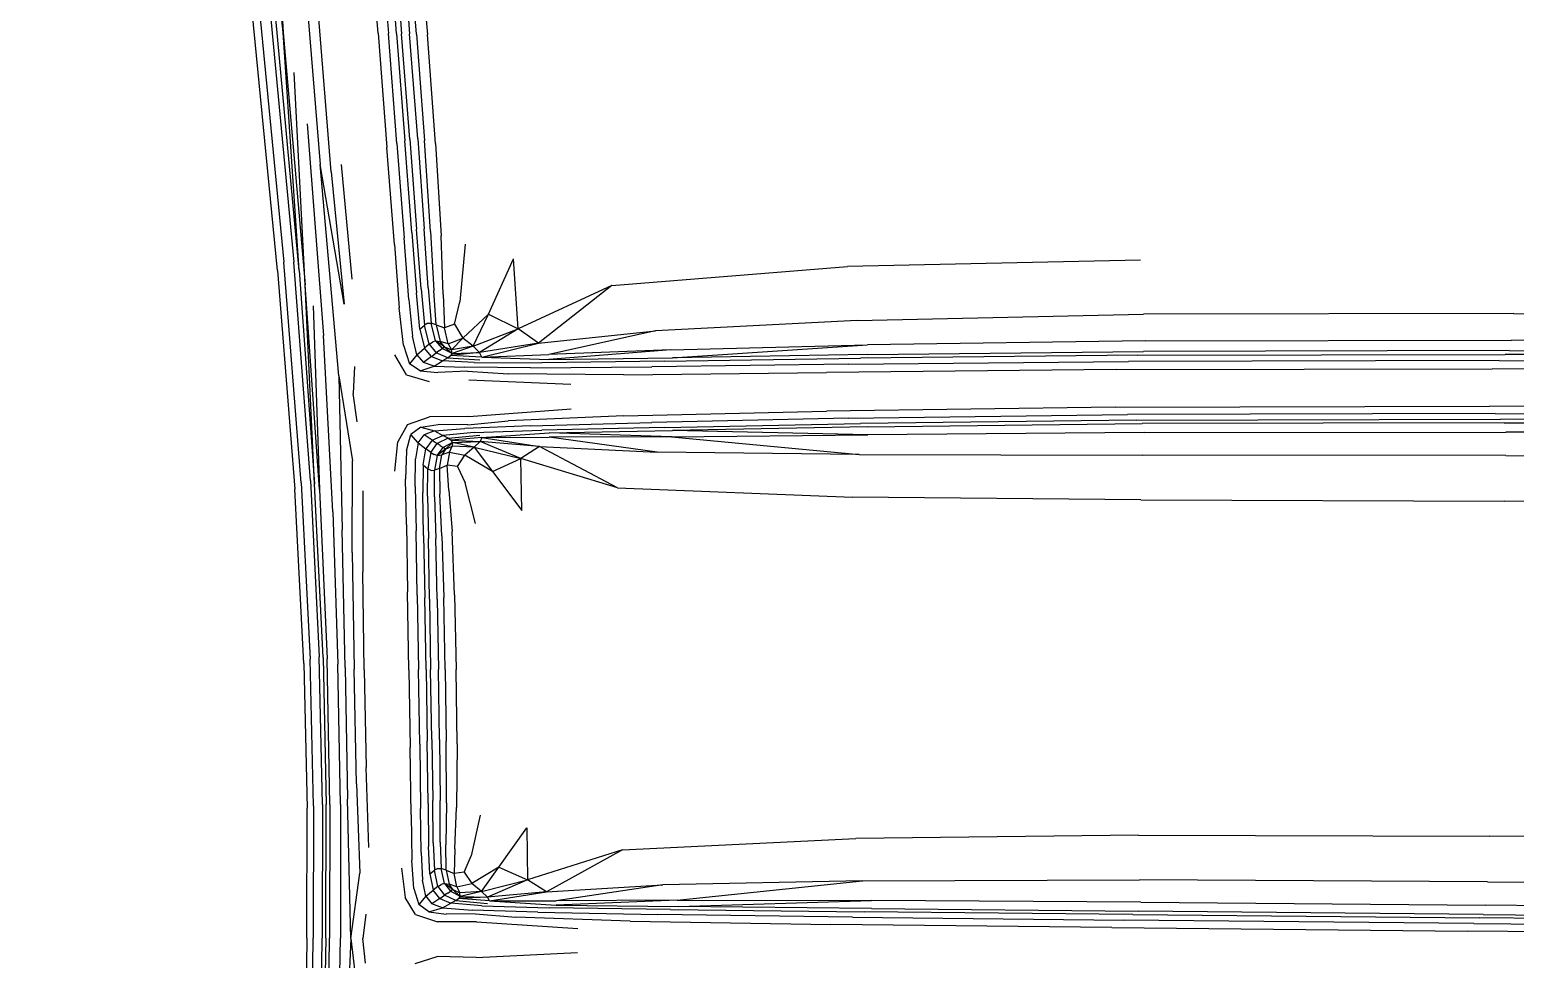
# Model space of a CAD drawing. Extents: x 526875 to 527530, y 3493038 to 3493574.
# Drawn here: x 527110.746 to 527111.441, y 3493324.211 to 3493324.646 of the extents above; entities that cross this region are included whole.
import ezdxf

# ---------------------------------------------------------------- set-up
doc = ezdxf.new("R2010")
doc.units = 0
doc.header["$LTSCALE"] = 2
doc.layers.get('0').update_dxf_attribs({"linetype": 'CONTINUOUS'})
doc.layers.add('L-WATER水景', color=5, linetype='CONTINUOUS')

# ---------------------------------------------------------------- blocks, each defined once
blk = doc.blocks.new('$matou$00000056')
at = {"color": 0, "linetype": 'Continuous'}
for p, q in [((-3148.02, -15.08, 0), (-3146.63, 39.12, 0)), ((-3144.36, 37.08, 0), (-3144.78, -15.08, 0)), ((-3141.12, 37.03, 0), (-3141.39, -15.08, 0)), ((-3140.23, -15.08, 0), (-3139.96, 37.01, 0)), ((-3138.83, 36.99, 0), (-3139.11, -15.08, 0)), ((-3136.04, 36.39, 0), (-3136.31, -15.08, 0)), ((-3134.34, -15.08, 0), (-3134.07, 35.52, 0)), ((-3148.02, -15.08, 0), (-3150.68, 10.41, 0)), ((-3187.21, -8.11, 0), (-3218.77, -10.43, 0)), ((-3187.21, -8.11, 0), (-3175.03, -8.36, 0)), ((-3168.15, -5.54, 0), (-3175.03, -8.36, 0)), ((-3152.63, -5.54, 0), (-3151.78, -15.08, 0)), ((-3152.63, -24.62, 0), (-3151.78, -15.08, 0)), ((-3148.02, -15.08, 0), (-3150.68, -40.57, 0)), ((-3148.02, -15.08, 0), (-3146.63, -69.28, 0)), ((-3144.36, -67.24, 0), (-3144.78, -15.08, 0)), ((-3142.82, -15.08, 0), (-3142.82, -15.08, 0)), ((-3141.12, -67.19, 0), (-3141.39, -15.08, 0)), ((-3140.23, -15.08, 0), (-3139.96, -67.17, 0)), ((-3138.83, -67.15, 0), (-3139.11, -15.08, 0)), ((-3136.04, -66.55, 0), (-3136.31, -15.08, 0)), ((-3134.34, -15.08, 0), (-3134.07, -65.68, 0)), ((-3631.5, -22.09, 0), (-3496.16, -22.09, 0)), ((-3385.21, -22.15, 0), (-3496.16, -22.09, 0)), ((-3385.21, -22.15, 0), (-3297.61, -22.33, 0)), ((-3235.09, -22.84, 0), (-3297.61, -22.33, 0)), ((-3235.09, -22.84, 0), (-3199.37, -23.92, 0)), ((-3187.21, -22.05, 0), (-3218.77, -19.73, 0)), ((-3187.21, -22.05, 0), (-3175.03, -21.8, 0)), ((-3168.15, -24.62, 0), (-3175.03, -21.8, 0)), ((-3633.16, -27.29, 0), (-3499.9, -27.29, 0)), ((-3498.11, -25.03, 0), (-3632.35, -25.03, 0)), ((-3391.82, -27.32, 0), (-3499.9, -27.29, 0)), ((-3498.11, -25.03, 0), (-3388.99, -25.08, 0)), ((-3391.82, -27.32, 0), (-3308.03, -27.39, 0)), ((-3304.39, -25.22, 0), (-3388.99, -25.08, 0)), ((-3247.64, -27.53, 0), (-3308.03, -27.39, 0)), ((-3304.39, -25.22, 0), (-3243.68, -25.5, 0)), ((-3247.64, -27.53, 0), (-3209.76, -27.76, 0)), ((-3206.24, -25.98, 0), (-3243.68, -25.5, 0)), ((-3188.78, -28.25, 0), (-3209.76, -27.76, 0)), ((-3206.24, -25.98, 0), (-3185.9, -26.59, 0)), ((-3186.86, -25.14, 0), (-3199.37, -23.92, 0)), ((-3186.86, -25.14, 0), (-3177.65, -24.89, 0)), ((-3176.5, -27.3, 0), (-3185.9, -26.59, 0)), ((-3176.5, -27.3, 0), (-3179.06, -29.13, 0)), ((-3172.23, -25.78, 0), (-3177.65, -24.89, 0)), ((-3172.23, -25.78, 0), (-3176.5, -27.3, 0)), ((-3176.5, -27.3, 0), (-3173.22, -28.81, 0)), ((-3172.23, -25.78, 0), (-3169.08, -28.6, 0)), ((-3168.15, -24.62, 0), (-3164.9, -31.28, 0)), ((-3634.31, -32.29, 0), (-3501.74, -32.28, 0)), ((-3501.03, -28.65, 0), (-3633.72, -28.65, 0)), ((-3394.21, -32.15, 0), (-3501.74, -32.28, 0)), ((-3501.03, -28.65, 0), (-3393.56, -28.65, 0)), ((-3394.21, -32.15, 0), (-3310.3, -31.79, 0)), ((-3310.25, -28.68, 0), (-3393.56, -28.65, 0)), ((-3250.05, -28.74, 0), (-3310.3, -31.79, 0)), ((-3249.65, -31.23, 0), (-3310.3, -31.79, 0)), ((-3310.25, -28.68, 0), (-3250.05, -28.74, 0)), ((-3249.65, -31.23, 0), (-3307.43, -39.4, 0)), ((-3211.92, -28.83, 0), (-3250.05, -28.74, 0)), ((-3249.65, -31.23, 0), (-3211.92, -28.83, 0)), ((-3249.65, -31.23, 0), (-3211.9, -30.48, 0)), ((-3245.17, -37.08, 0), (-3211.9, -30.48, 0)), ((-3191.15, -30.18, 0), (-3211.92, -28.83, 0)), ((-3191.15, -30.18, 0), (-3211.9, -30.48, 0)), ((-3191.15, -30.18, 0), (-3208.88, -33.98, 0)), ((-3208.88, -33.98, 0), (-3190.51, -31.7, 0)), ((-3202.89, -38.56, 0), (-3190.51, -31.7, 0)), ((-3191.15, -30.18, 0), (-3181.53, -31, 0)), ((-3191.15, -30.18, 0), (-3190.51, -31.7, 0)), ((-3180.64, -30.23, 0), (-3190.55, -29.24, 0)), ((-3190.51, -31.7, 0), (-3181.53, -31, 0)), ((-3182, -31.87, 0), (-3190.51, -31.7, 0)), ((-3188.66, -33.9, 0), (-3190.51, -31.7, 0)), ((-3188.78, -28.25, 0), (-3179.06, -29.13, 0)), ((-3188.66, -33.9, 0), (-3182, -31.87, 0)), ((-3182, -31.87, 0), (-3181.53, -31, 0)), ((-3182, -31.87, 0), (-3178.97, -33.8, 0)), ((-3179.71, -34.49, 0), (-3182, -31.87, 0)), ((-3182, -31.87, 0), (-3181.86, -33.26, 0)), ((-3180.64, -30.23, 0), (-3181.53, -31, 0)), ((-3180.64, -30.23, 0), (-3179.06, -29.13, 0)), ((-3180.64, -30.23, 0), (-3177.15, -32.23, 0)), ((-3175.65, -30.95, 0), (-3179.06, -29.13, 0)), ((-3178.13, -33.05, 0), (-3177.15, -32.23, 0)), ((-3175.65, -30.95, 0), (-3177.15, -32.23, 0)), ((-3175.05, -35.66, 0), (-3177.15, -32.23, 0)), ((-3175.65, -30.95, 0), (-3173.22, -28.81, 0)), ((-3175.65, -30.95, 0), (-3173.6, -34.23, 0)), ((-3171.25, -31.84, 0), (-3173.6, -34.23, 0)), ((-3171.25, -31.84, 0), (-3173.22, -28.81, 0)), ((-3171.25, -31.84, 0), (-3169.08, -28.6, 0)), ((-3171.25, -31.84, 0), (-3170.21, -37.98, 0)), ((-3167.51, -34.8, 0), (-3169.08, -28.6, 0)), ((-3163.59, -42.58, 0), (-3164.9, -31.28, 0)), ((-3208.88, -33.98, 0), (-3245.17, -37.08, 0)), ((-3232.45, -50.62, 0), (-3208.88, -33.98, 0)), ((-3208.88, -33.98, 0), (-3202.89, -38.56, 0)), ((-3188.66, -33.9, 0), (-3202.89, -38.56, 0)), ((-3188.66, -33.9, 0), (-3193.97, -43.42, 0)), ((-3193.97, -43.42, 0), (-3185.61, -36.88, 0)), ((-3188.66, -33.9, 0), (-3181.86, -33.26, 0)), ((-3188.66, -33.9, 0), (-3185.61, -36.88, 0)), ((-3180.9, -35.63, 0), (-3185.61, -36.88, 0)), ((-3183.2, -41.3, 0), (-3185.61, -36.88, 0)), ((-3179.71, -34.49, 0), (-3181.86, -33.26, 0)), ((-3180.9, -35.63, 0), (-3181.86, -33.26, 0)), ((-3180.9, -35.63, 0), (-3178.49, -36.62, 0)), ((-3180.9, -35.63, 0), (-3180.03, -40.74, 0)), ((-3179.71, -34.49, 0), (-3178.97, -33.8, 0)), ((-3179.71, -34.49, 0), (-3177.03, -36.81, 0)), ((-3179.71, -34.49, 0), (-3178.49, -36.62, 0)), ((-3178.13, -33.05, 0), (-3178.97, -33.8, 0)), ((-3177.03, -36.81, 0), (-3178.97, -33.8, 0)), ((-3177.03, -36.81, 0), (-3178.49, -36.62, 0)), ((-3177.52, -41.98, 0), (-3178.49, -36.62, 0)), ((-3177.03, -36.81, 0), (-3176.05, -36.42, 0)), ((-3177.03, -36.81, 0), (-3175.98, -42.62, 0)), ((-3175.05, -35.66, 0), (-3176.05, -36.42, 0)), ((-3175.05, -35.66, 0), (-3173.6, -34.23, 0)), ((-3175.05, -35.66, 0), (-3173.94, -41.98, 0)), ((-3172.51, -40.48, 0), (-3173.6, -34.23, 0)), ((-3167.51, -34.8, 0), (-3166.82, -45.83, 0)), ((-3502.26, -41.4, 0), (-3635.24, -41.44, 0)), ((-3502.26, -41.4, 0), (-3393.76, -40.86, 0)), ((-3307.43, -39.4, 0), (-3393.76, -40.86, 0)), ((-3307.43, -39.4, 0), (-3245.17, -37.08, 0)), ((-3232.45, -50.62, 0), (-3202.89, -38.56, 0)), ((-3202.58, -58.82, 0), (-3202.89, -38.56, 0)), ((-3193.97, -43.42, 0), (-3202.89, -38.56, 0)), ((-3183.2, -41.3, 0), (-3185.33, -47.65, 0)), ((-3183.2, -41.3, 0), (-3180.03, -40.74, 0)), ((-3180.19, -50.35, 0), (-3180.03, -40.74, 0)), ((-3177.52, -41.98, 0), (-3180.03, -40.74, 0)), ((-3172.51, -40.48, 0), (-3173.94, -41.98, 0)), ((-3172.51, -40.48, 0), (-3172.01, -51.21, 0)), ((-3169.72, -48.82, 0), (-3170.21, -37.98, 0)), ((-3149.3, -75.35, 0), (-3150.68, -40.57, 0)), ((-3193.97, -43.42, 0), (-3202.58, -58.82, 0)), ((-3177.52, -41.98, 0), (-3175.98, -42.62, 0)), ((-3177.52, -41.98, 0), (-3177.36, -51.97, 0)), ((-3174.94, -42.64, 0), (-3175.98, -42.62, 0)), ((-3175.61, -52.94, 0), (-3175.98, -42.62, 0)), ((-3174.94, -42.64, 0), (-3173.94, -41.98, 0)), ((-3173.43, -52.64, 0), (-3173.94, -41.98, 0)), ((-3166.48, -63.5, 0), (-3166.82, -45.83, 0)), ((-3232.45, -50.62, 0), (-3305.13, -55.94, 0)), ((-3188.02, -63.58, 0), (-3185.33, -47.65, 0)), ((-3180.19, -50.35, 0), (-3180.62, -66.51, 0)), ((-3169.72, -48.82, 0), (-3169.41, -65.98, 0)), ((-3153.4, -50.51, 0), (-3152.31, -81.77, 0)), ((-3177.43, -68.19, 0), (-3177.36, -51.97, 0)), ((-3175.61, -52.94, 0), (-3175.47, -69.2, 0)), ((-3173.43, -52.64, 0), (-3173.14, -69.1, 0)), ((-3171.72, -67.93, 0), (-3172.01, -51.21, 0)), ((-3636.8, -59.28, 0), (-3502.83, -59.19, 0)), ((-3393.27, -58.27, 0), (-3502.83, -59.19, 0)), ((-3393.27, -58.27, 0), (-3305.13, -55.94, 0)), ((-3166.48, -63.5, 0), (-3165.95, -89.63, 0)), ((-3180.57, -91.24, 0), (-3180.62, -66.51, 0)), ((-3177.43, -68.19, 0), (-3177.17, -92.24, 0)), ((-3175.09, -92.84, 0), (-3175.47, -69.2, 0)), ((-3172.68, -92.81, 0), (-3173.14, -69.1, 0)), ((-3171.72, -67.93, 0), (-3171.25, -92.15, 0)), ((-3168.92, -91.04, 0), (-3169.41, -65.98, 0)), ((-3145.46, -120.6, 0), (-3146.63, -69.28, 0)), ((-3144.36, -67.24, 0), (-3143.14, -121.8, 0)), ((-3141.12, -67.19, 0), (-3139.79, -123.91, 0)), ((-3138.55, -124.42, 0), (-3139.96, -67.17, 0)), ((-3138.83, -67.15, 0), (-3137.37, -124.71, 0)), ((-3136.04, -66.55, 0), (-3134.55, -123.74, 0)), ((-3132.58, -122.03, 0), (-3134.07, -65.68, 0)), ((-3149.3, -75.35, 0), (-3148.26, -119.97, 0)), ((-3151.4, -119.73, 0), (-3152.31, -81.77, 0)), ((-3180.57, -91.24, 0), (-3180.11, -120.25, 0)), ((-3176.67, -120.2, 0), (-3177.17, -92.24, 0)), ((-3170.67, -120.11, 0), (-3171.25, -92.15, 0)), ((-3168.92, -91.04, 0), (-3168.33, -120.06, 0)), ((-3165.32, -119.98, 0), (-3165.95, -89.63, 0)), ((-3175.09, -92.84, 0), (-3174.56, -120.18, 0)), ((-3172.68, -92.81, 0), (-3172.12, -120.14, 0)), ((-3179.35, -149.26, 0), (-3180.11, -120.25, 0)), ((-3176.67, -120.2, 0), (-3176, -148.17, 0)), ((-3173.95, -147.51, 0), (-3174.56, -120.18, 0)), ((-3171.54, -147.48, 0), (-3172.12, -120.14, 0)), ((-3170.67, -120.11, 0), (-3170.07, -148.08, 0)), ((-3167.71, -149.08, 0), (-3168.33, -120.06, 0)), ((-3165.32, -119.98, 0), (-3164.68, -150.34, 0)), ((-3151.4, -119.73, 0), (-3150.69, -157.92, 0)), ((-3147.3, -165.46, 0), (-3148.26, -119.97, 0)), ((-3145.46, -120.6, 0), (-3144.08, -174.19, 0)), ((-3141.18, -181.15, 0), (-3143.14, -121.8, 0)), ((-3136.88, -189.83, 0), (-3139.79, -123.91, 0)), ((-3138.55, -124.42, 0), (-3135.4, -191.98, 0)), ((-3134.07, -193.25, 0), (-3137.37, -124.71, 0)), ((-3131.15, -192.38, 0), (-3134.55, -123.74, 0)), ((-3132.58, -122.03, 0), (-3129.19, -189.87, 0)), ((-3175.25, -172.21, 0), (-3176, -148.17, 0)), ((-3173.95, -147.51, 0), (-3173.33, -171.15, 0)), ((-3171.54, -147.48, 0), (-3171.01, -171.19, 0)), ((-3169.53, -172.3, 0), (-3170.07, -148.08, 0)), ((-3179.35, -149.26, 0), (-3178.37, -173.98, 0)), ((-3167.71, -149.08, 0), (-3167.15, -174.15, 0)), ((-3164.12, -176.49, 0), (-3164.68, -150.34, 0)), ((-3150.45, -189.45, 0), (-3150.69, -157.92, 0)), ((-3147.3, -165.46, 0), (-3147.14, -201.15, 0)), ((-3172.8, -187.41, 0), (-3173.33, -171.15, 0)), ((-3170.61, -187.65, 0), (-3171.01, -171.19, 0)), ((-3177.26, -190.11, 0), (-3178.37, -173.98, 0)), ((-3175.25, -172.21, 0), (-3174.5, -188.42, 0)), ((-3169.53, -172.3, 0), (-3169.13, -189.03, 0)), ((-3166.73, -191.32, 0), (-3167.15, -174.15, 0)), ((-3142.65, -234.16, 0), (-3144.08, -174.19, 0)), ((-3185.66, -177.14, 0), (-3182.29, -192.98, 0)), ((-3164.12, -176.49, 0), (-3163.71, -194.18, 0)), ((-3190.8, -197.5, 0), (-3200.08, -182.39, 0)), ((-3200.08, -182.39, 0), (-3199.57, -202.66, 0)), ((-3141.18, -181.15, 0), (-3137.72, -249.81, 0)), ((-3647.26, -190.16, 0), (-3506.38, -189.7, 0)), ((-3393.03, -188.87, 0), (-3506.38, -189.7, 0)), ((-3393.03, -188.87, 0), (-3303.17, -188.82, 0)), ((-3229.79, -191.61, 0), (-3303.17, -188.82, 0)), ((-3174.24, -198.41, 0), (-3174.5, -188.42, 0)), ((-3172.8, -187.41, 0), (-3172.73, -197.73, 0)), ((-3170.61, -187.65, 0), (-3170.66, -198.33, 0)), ((-3169.17, -199.78, 0), (-3169.13, -189.03, 0)), ((-3136.88, -189.83, 0), (-3131.88, -269.55, 0)), ((-3134.42, -261.33, 0), (-3136.88, -189.83, 0)), ((-3123.2, -274.95, 0), (-3129.19, -189.87, 0)), ((-3229.79, -191.61, 0), (-3205.42, -207.45, 0)), ((-3229.79, -191.61, 0), (-3199.57, -202.66, 0)), ((-3179.89, -199.26, 0), (-3182.29, -192.98, 0)), ((-3177.26, -190.11, 0), (-3176.7, -199.72, 0)), ((-3166.73, -191.32, 0), (-3166.77, -202.19, 0)), ((-3163.94, -205.26, 0), (-3163.71, -194.18, 0)), ((-3129.91, -275.01, 0), (-3135.4, -191.98, 0)), ((-3135.4, -191.98, 0), (-3131.88, -269.55, 0)), ((-3134.07, -193.25, 0), (-3128.28, -278.25, 0)), ((-3131.15, -192.38, 0), (-3125.17, -278.2, 0)), ((-3190.8, -197.5, 0), (-3199.57, -202.66, 0)), ((-3185.05, -206.83, 0), (-3190.8, -197.5, 0)), ((-3190.8, -197.5, 0), (-3182.12, -203.75, 0)), ((-3174.24, -198.41, 0), (-3176.7, -199.72, 0)), ((-3174.24, -198.41, 0), (-3174.99, -203.8, 0)), ((-3174.24, -198.41, 0), (-3172.73, -197.73, 0)), ((-3173.54, -203.57, 0), (-3172.73, -197.73, 0)), ((-3171.69, -197.69, 0), (-3172.73, -197.73, 0)), ((-3171.69, -197.69, 0), (-3170.66, -198.33, 0)), ((-3171.51, -204.68, 0), (-3170.66, -198.33, 0)), ((-3169.17, -199.78, 0), (-3170.66, -198.33, 0)), ((-3160.36, -197.29, 0), (-3161.2, -208.67, 0)), ((-3205.42, -207.45, 0), (-3199.57, -202.66, 0)), ((-3199.57, -202.66, 0), (-3186.83, -209.1, 0)), ((-3185.05, -206.83, 0), (-3199.57, -202.66, 0)), ((-3185.05, -206.83, 0), (-3182.12, -203.75, 0)), ((-3179.89, -199.26, 0), (-3182.12, -203.75, 0)), ((-3177.35, -204.85, 0), (-3182.12, -203.75, 0)), ((-3179.89, -199.26, 0), (-3176.7, -199.72, 0)), ((-3177.35, -204.85, 0), (-3176.7, -199.72, 0)), ((-3177.35, -204.85, 0), (-3174.99, -203.8, 0)), ((-3176.11, -205.96, 0), (-3173.54, -203.57, 0)), ((-3176.11, -205.96, 0), (-3174.99, -203.8, 0)), ((-3173.54, -203.57, 0), (-3175.35, -206.64, 0)), ((-3173.54, -203.57, 0), (-3174.99, -203.8, 0)), ((-3173.54, -203.57, 0), (-3172.53, -203.94, 0)), ((-3169.17, -199.78, 0), (-3170, -206.07, 0)), ((-3167.55, -208.38, 0), (-3166.77, -202.19, 0)), ((-3142.65, -234.16, 0), (-3147.14, -201.15, 0)), ((-3506.72, -207.5, 0), (-3648.42, -208.01, 0)), ((-3506.72, -207.5, 0), (-3393.46, -206.31, 0)), ((-3305.04, -205.44, 0), (-3393.46, -206.31, 0)), ((-3305.04, -205.44, 0), (-3242.14, -205.59, 0)), ((-3246.48, -211.62, 0), (-3305.04, -205.44, 0)), ((-3242.14, -205.59, 0), (-3208.34, -211.07, 0)), ((-3205.42, -207.45, 0), (-3242.14, -205.59, 0)), ((-3205.42, -207.45, 0), (-3186.83, -209.1, 0)), ((-3187.42, -210.66, 0), (-3205.42, -207.45, 0)), ((-3185.05, -206.83, 0), (-3186.83, -209.1, 0)), ((-3185.05, -206.83, 0), (-3178.29, -208.66, 0)), ((-3185.05, -206.83, 0), (-3178.21, -207.25, 0)), ((-3176.11, -205.96, 0), (-3178.29, -208.66, 0)), ((-3178.29, -208.66, 0), (-3175.35, -206.64, 0)), ((-3178.29, -208.66, 0), (-3178.21, -207.25, 0)), ((-3177.35, -204.85, 0), (-3178.21, -207.25, 0)), ((-3176.11, -205.96, 0), (-3178.21, -207.25, 0)), ((-3176.86, -210.28, 0), (-3173.46, -208.18, 0)), ((-3176.11, -205.96, 0), (-3175.35, -206.64, 0)), ((-3174.47, -207.38, 0), (-3175.35, -206.64, 0)), ((-3174.47, -207.38, 0), (-3173.46, -208.18, 0)), ((-3171.51, -204.68, 0), (-3173.46, -208.18, 0)), ((-3171.91, -209.42, 0), (-3173.46, -208.18, 0)), ((-3171.51, -204.68, 0), (-3172.53, -203.94, 0)), ((-3171.91, -209.42, 0), (-3170, -206.07, 0)), ((-3171.51, -204.68, 0), (-3170, -206.07, 0)), ((-3167.55, -208.38, 0), (-3170, -206.07, 0)), ((-3167.55, -208.38, 0), (-3169.4, -211.48, 0)), ((-3167.55, -208.38, 0), (-3165.26, -211.54, 0)), ((-3163.94, -205.26, 0), (-3165.26, -211.54, 0)), ((-3246.48, -211.62, 0), (-3307.74, -213.16, 0)), ((-3208.32, -212.73, 0), (-3246.81, -214.14, 0)), ((-3246.48, -211.62, 0), (-3208.34, -211.07, 0)), ((-3246.48, -211.62, 0), (-3208.32, -212.73, 0)), ((-3187.42, -210.66, 0), (-3208.34, -211.07, 0)), ((-3187.42, -210.66, 0), (-3208.32, -212.73, 0)), ((-3184.98, -212.55, 0), (-3206.12, -213.75, 0)), ((-3187.42, -210.66, 0), (-3186.83, -209.1, 0)), ((-3187.42, -210.66, 0), (-3177.78, -209.52, 0)), ((-3178.29, -208.66, 0), (-3186.83, -209.1, 0)), ((-3177.78, -209.52, 0), (-3186.83, -209.1, 0)), ((-3176.86, -210.28, 0), (-3186.79, -211.6, 0)), ((-3184.98, -212.55, 0), (-3175.24, -211.34, 0)), ((-3178.29, -208.66, 0), (-3177.78, -209.52, 0)), ((-3176.86, -210.28, 0), (-3177.78, -209.52, 0)), ((-3176.86, -210.28, 0), (-3175.24, -211.34, 0)), ((-3171.91, -209.42, 0), (-3175.24, -211.34, 0)), ((-3172.6, -213.1, 0), (-3175.24, -211.34, 0)), ((-3172.6, -213.1, 0), (-3169.4, -211.48, 0)), ((-3171.91, -209.42, 0), (-3169.4, -211.48, 0)), ((-3168.3, -214.49, 0), (-3165.26, -211.54, 0)), ((-3164.21, -215.5, 0), (-3161.2, -208.67, 0)), ((-3648.77, -217.17, 0), (-3506.62, -216.63, 0)), ((-3393.88, -215.05, 0), (-3506.62, -216.63, 0)), ((-3393.88, -215.05, 0), (-3307.74, -213.16, 0)), ((-3307.62, -216.29, 0), (-3393.2, -218.54, 0)), ((-3391.44, -219.84, 0), (-3305.36, -217.53, 0)), ((-3307.74, -213.16, 0), (-3246.81, -214.14, 0)), ((-3307.62, -216.29, 0), (-3246.81, -214.14, 0)), ((-3244.35, -215.29, 0), (-3305.36, -217.53, 0)), ((-3301.67, -219.59, 0), (-3240.33, -217.2, 0)), ((-3244.35, -215.29, 0), (-3206.12, -213.75, 0)), ((-3202.53, -215.44, 0), (-3240.33, -217.2, 0)), ((-3231.62, -219.6, 0), (-3195.57, -217.28, 0)), ((-3202.53, -215.44, 0), (-3182.03, -214.13, 0)), ((-3182.98, -215.62, 0), (-3195.57, -217.28, 0)), ((-3182.98, -215.62, 0), (-3173.7, -215.57, 0)), ((-3172.6, -213.1, 0), (-3182.03, -214.13, 0)), ((-3168.3, -214.49, 0), (-3173.7, -215.57, 0)), ((-3168.3, -214.49, 0), (-3172.6, -213.1, 0)), ((-3164.21, -215.5, 0), (-3171.02, -218.59, 0)), ((-3148.5, -216.37, 0), (-3147.12, -227.32, 0)), ((-3506.03, -220.26, 0), (-3648.56, -220.82, 0)), ((-3648.07, -222.17, 0), (-3504.91, -221.59, 0)), ((-3506.03, -220.26, 0), (-3393.2, -218.54, 0)), ((-3391.44, -219.84, 0), (-3504.91, -221.59, 0)), ((-3503.21, -223.8, 0), (-3388.6, -221.99, 0)), ((-3301.67, -219.59, 0), (-3388.6, -221.99, 0)), ((-3384.8, -224.82, 0), (-3294.78, -222.28, 0)), ((-3231.62, -219.6, 0), (-3294.78, -222.28, 0)), ((-3183.27, -218.76, 0), (-3215.1, -222.19, 0)), ((-3183.27, -218.76, 0), (-3171.02, -218.59, 0)), ((-3503.21, -223.8, 0), (-3647.56, -224.4, 0)), ((-3647.17, -227.31, 0), (-3501.42, -226.69, 0)), ((-3384.8, -224.82, 0), (-3501.42, -226.69, 0)), ((-3147.48, -237.87, 0), (-3147.12, -227.32, 0)), ((-3231.49, -235.69, 0), (-3294.67, -237.31, 0)), ((-3231.49, -235.69, 0), (-3195.41, -235.59, 0)), ((-3183.11, -233.16, 0), (-3215.01, -231.81, 0)), ((-3182.77, -236.44, 0), (-3195.41, -235.59, 0)), ((-3182.77, -236.44, 0), (-3173.46, -235.82, 0)), ((-3167.93, -236.45, 0), (-3173.46, -235.82, 0)), ((-3163.7, -234.85, 0), (-3170.77, -232.36, 0)), ((-3163.7, -234.85, 0), (-3160.05, -242.53, 0)), ((-3142.65, -234.16, 0), (-3136.2, -316.49, 0)), ((-3384.92, -239.47, 0), (-3502.2, -241.21, 0)), ((-3301.51, -240.61, 0), (-3388.76, -242.71, 0)), ((-3384.92, -239.47, 0), (-3294.67, -237.31, 0)), ((-3301.51, -240.61, 0), (-3240.16, -238.81, 0)), ((-3244.15, -241.1, 0), (-3205.91, -240.05, 0)), ((-3202.35, -238.03, 0), (-3240.16, -238.81, 0)), ((-3184.73, -239.83, 0), (-3205.91, -240.05, 0)), ((-3202.35, -238.03, 0), (-3181.81, -237.96, 0)), ((-3184.73, -239.83, 0), (-3174.91, -240.38, 0)), ((-3172.31, -238.34, 0), (-3181.81, -237.96, 0)), ((-3176.51, -241.61, 0), (-3174.91, -240.38, 0)), ((-3172.31, -238.34, 0), (-3174.91, -240.38, 0)), ((-3171.42, -242.07, 0), (-3174.91, -240.38, 0)), ((-3167.93, -236.45, 0), (-3172.31, -238.34, 0)), ((-3172.31, -238.34, 0), (-3168.94, -239.71, 0)), ((-3171.42, -242.07, 0), (-3168.94, -239.71, 0)), ((-3166.83, -242.63, 0), (-3168.94, -239.71, 0)), ((-3167.93, -236.45, 0), (-3164.63, -239.1, 0)), ((-3166.83, -242.63, 0), (-3164.63, -239.1, 0)), ((-3162.68, -246.37, 0), (-3164.63, -239.1, 0)), ((-3504.29, -244.4, 0), (-3650.48, -244.96, 0)), ((-3649.27, -241.8, 0), (-3502.2, -241.21, 0)), ((-3391.62, -245.19, 0), (-3506.2, -246.87, 0)), ((-3504.29, -244.4, 0), (-3388.76, -242.71, 0)), ((-3307.4, -244.5, 0), (-3393.39, -246.68, 0)), ((-3391.62, -245.19, 0), (-3305.16, -243.04, 0)), ((-3307.4, -244.5, 0), (-3246.58, -242.47, 0)), ((-3246.58, -242.47, 0), (-3307.33, -248.28, 0)), ((-3244.15, -241.1, 0), (-3305.16, -243.04, 0)), ((-3208.08, -241.26, 0), (-3246.58, -242.47, 0)), ((-3246.06, -245.54, 0), (-3208.08, -241.26, 0)), ((-3246.06, -245.54, 0), (-3207.99, -243.25, 0)), ((-3241.19, -252.9, 0), (-3207.99, -243.25, 0)), ((-3187.1, -242.03, 0), (-3208.08, -241.26, 0)), ((-3187.1, -242.03, 0), (-3207.99, -243.25, 0)), ((-3187.1, -242.03, 0), (-3204.73, -247.6, 0)), ((-3204.73, -247.6, 0), (-3186.38, -243.77, 0)), ((-3198.41, -253.16, 0), (-3186.38, -243.77, 0)), ((-3187.1, -242.03, 0), (-3177.4, -242.45, 0)), ((-3187.1, -242.03, 0), (-3186.38, -243.77, 0)), ((-3176.51, -241.61, 0), (-3186.52, -240.95, 0)), ((-3186.38, -243.77, 0), (-3177.4, -242.45, 0)), ((-3177.85, -243.34, 0), (-3186.38, -243.77, 0)), ((-3184.4, -246.2, 0), (-3186.38, -243.77, 0)), ((-3184.4, -246.2, 0), (-3177.85, -243.34, 0)), ((-3184.4, -246.2, 0), (-3177.65, -244.74, 0)), ((-3181.18, -249.34, 0), (-3177.65, -244.74, 0)), ((-3177.85, -243.34, 0), (-3177.4, -242.45, 0)), ((-3177.85, -243.34, 0), (-3174.74, -245.18, 0)), ((-3175.44, -245.9, 0), (-3177.85, -243.34, 0)), ((-3177.85, -243.34, 0), (-3177.65, -244.74, 0)), ((-3175.44, -245.9, 0), (-3177.65, -244.74, 0)), ((-3176.58, -247.07, 0), (-3177.65, -244.74, 0)), ((-3176.51, -241.61, 0), (-3177.4, -242.45, 0)), ((-3176.51, -241.61, 0), (-3172.94, -243.49, 0)), ((-3175.44, -245.9, 0), (-3174.74, -245.18, 0)), ((-3173.91, -244.39, 0), (-3174.74, -245.18, 0)), ((-3172.68, -248.14, 0), (-3174.74, -245.18, 0)), ((-3173.91, -244.39, 0), (-3172.94, -243.49, 0)), ((-3171.42, -242.07, 0), (-3172.94, -243.49, 0)), ((-3170.69, -246.85, 0), (-3172.94, -243.49, 0)), ((-3171.42, -242.07, 0), (-3169.22, -245.27, 0)), ((-3170.69, -246.85, 0), (-3169.22, -245.27, 0)), ((-3166.83, -242.63, 0), (-3169.22, -245.27, 0)), ((-3167.77, -252.62, 0), (-3169.22, -245.27, 0)), ((-3166.83, -242.63, 0), (-3165.42, -249.86, 0)), ((-3507.38, -248.36, 0), (-3652.24, -248.87, 0)), ((-3651.55, -247.4, 0), (-3506.2, -246.87, 0)), ((-3507.38, -248.36, 0), (-3393.39, -246.68, 0)), ((-3393.96, -250.82, 0), (-3307.33, -248.28, 0)), ((-3246.06, -245.54, 0), (-3307.33, -248.28, 0)), ((-3204.73, -247.6, 0), (-3241.19, -252.9, 0)), ((-3227.47, -270.33, 0), (-3204.73, -247.6, 0)), ((-3204.73, -247.6, 0), (-3198.41, -253.16, 0)), ((-3184.4, -246.2, 0), (-3198.41, -253.16, 0)), ((-3184.4, -246.2, 0), (-3189.12, -258.76, 0)), ((-3189.12, -258.76, 0), (-3181.18, -249.34, 0)), ((-3184.4, -246.2, 0), (-3181.18, -249.34, 0)), ((-3176.58, -247.07, 0), (-3181.18, -249.34, 0)), ((-3178.5, -254.68, 0), (-3181.18, -249.34, 0)), ((-3176.58, -247.07, 0), (-3174.14, -247.99, 0)), ((-3176.58, -247.07, 0), (-3175.41, -253.27, 0)), ((-3175.44, -245.9, 0), (-3172.68, -248.14, 0)), ((-3175.44, -245.9, 0), (-3174.14, -247.99, 0)), ((-3172.68, -248.14, 0), (-3174.14, -247.99, 0)), ((-3172.85, -254.44, 0), (-3174.14, -247.99, 0)), ((-3172.68, -248.14, 0), (-3171.7, -247.7, 0)), ((-3172.68, -248.14, 0), (-3171.29, -255.05, 0)), ((-3170.69, -246.85, 0), (-3171.7, -247.7, 0)), ((-3170.69, -246.85, 0), (-3169.22, -254.27, 0)), ((-3164.19, -264.13, 0), (-3165.42, -249.86, 0)), ((-3162.68, -246.37, 0), (-3161.23, -260.85, 0)), ((-3131.98, -332.28, 0), (-3137.72, -249.81, 0)), ((-3653.12, -252.76, 0), (-3508.14, -252.47, 0)), ((-3393.96, -250.82, 0), (-3508.14, -252.47, 0)), ((-3304.05, -257.69, 0), (-3241.19, -252.9, 0)), ((-3227.47, -270.33, 0), (-3198.41, -253.16, 0)), ((-3198.41, -253.16, 0), (-3196.68, -280.37, 0)), ((-3189.12, -258.76, 0), (-3198.41, -253.16, 0)), ((-3178.5, -254.68, 0), (-3180.17, -263.44, 0)), ((-3178.5, -254.68, 0), (-3175.41, -253.27, 0)), ((-3172.85, -254.44, 0), (-3175.41, -253.27, 0)), ((-3174.88, -266.25, 0), (-3175.41, -253.27, 0)), ((-3172.85, -254.44, 0), (-3171.29, -255.05, 0)), ((-3172.85, -254.44, 0), (-3171.99, -267.81, 0)), ((-3170.24, -255.01, 0), (-3169.22, -254.27, 0)), ((-3167.77, -252.62, 0), (-3169.22, -254.27, 0)), ((-3167.99, -268.33, 0), (-3169.22, -254.27, 0)), ((-3167.77, -252.62, 0), (-3166.54, -266.75, 0)), ((-3304.05, -257.69, 0), (-3393.26, -261.24, 0)), ((-3189.12, -258.76, 0), (-3196.68, -280.37, 0)), ((-3170.24, -255.01, 0), (-3171.29, -255.05, 0)), ((-3170.21, -268.75, 0), (-3171.29, -255.05, 0)), ((-3508.76, -262.84, 0), (-3654.74, -262.49, 0)), ((-3508.76, -262.84, 0), (-3393.26, -261.24, 0)), ((-3181.66, -285.95, 0), (-3180.17, -263.44, 0)), ((-3159.56, -285.52, 0), (-3161.23, -260.85, 0)), ((-3144.09, -262.06, 0), (-3136.2, -316.49, 0)), ((-3139.67, -313.55, 0), (-3144.09, -262.06, 0)), ((-3174.88, -266.25, 0), (-3174.06, -289.13, 0)), ((-3170.81, -290.79, 0), (-3171.99, -267.81, 0)), ((-3167.99, -268.33, 0), (-3166.44, -291.6, 0)), ((-3164.96, -290.33, 0), (-3166.54, -266.75, 0)), ((-3164.19, -264.13, 0), (-3162.58, -288.21, 0)), ((-3227.47, -270.33, 0), (-3300.87, -278.63, 0)), ((-3170.21, -268.75, 0), (-3168.81, -291.79, 0)), ((-3146.47, -271.93, 0), (-3142.87, -316.52, 0)), ((-3124.27, -367.67, 0), (-3131.88, -269.55, 0)), ((-3131.88, -269.55, 0), (-3127.77, -352.22, 0)), ((-3129.91, -275.01, 0), (-3121.47, -378.65, 0)), ((-3129.91, -275.01, 0), (-3124.27, -367.67, 0)), ((-3123.2, -274.95, 0), (-3113.95, -383.02, 0)), ((-3392.25, -282.26, 0), (-3300.87, -278.63, 0)), ((-3119.36, -385.21, 0), (-3128.28, -278.25, 0)), ((-3115.91, -386.92, 0), (-3125.17, -278.2, 0)), ((-3159.56, -285.52, 0), (-3156.94, -323.34, 0)), ((-3172.02, -325.05, 0), (-3174.06, -289.13, 0)), ((-3170.81, -290.79, 0), (-3168.59, -326.1, 0)), ((-3166.5, -326.73, 0), (-3168.81, -291.79, 0)), ((-3164.03, -326.69, 0), (-3166.44, -291.6, 0)), ((-3164.96, -290.33, 0), (-3162.51, -325.99, 0)), ((-3160.06, -324.83, 0), (-3162.58, -288.21, 0)), ((-3139.67, -313.55, 0), (-3135.05, -376.58, 0)), ((-3130.78, -389.77, 0), (-3136.2, -316.49, 0)), ((-3153.84, -367.75, 0), (-3156.94, -323.34, 0)), ((-3172.02, -325.05, 0), (-3169.2, -367.49, 0)), ((-3165.78, -367.57, 0), (-3168.59, -326.1, 0)), ((-3166.5, -326.73, 0), (-3163.68, -367.62, 0)), ((-3164.03, -326.69, 0), (-3161.17, -367.67, 0)), ((-3159.61, -367.69, 0), (-3162.51, -325.99, 0)), ((-3160.06, -324.83, 0), (-3157.07, -367.72, 0)), ((-3166.07, -409.94, 0), (-3169.2, -367.49, 0)), ((-3165.78, -367.57, 0), (-3162.78, -409.05, 0)), ((-3160.77, -408.52, 0), (-3163.68, -367.62, 0)), ((-3158.29, -408.65, 0), (-3161.17, -367.67, 0)), ((-3159.61, -367.69, 0), (-3156.67, -409.39, 0)), ((-3154.05, -410.61, 0), (-3157.07, -367.72, 0)), ((-3153.84, -367.75, 0), (-3150.72, -412.17, 0)), ((-3124.27, -367.67, 0), (-3114.64, -474.3, 0)), ((-3119.37, -455.51, 0), (-3124.27, -367.67, 0))]:
    blk.add_line(p, q, dxfattribs=at)

msp = doc.modelspace()

# ---------------------------------------------------------------- linework, layer by layer
at = {"layer": 'L-WATER水景', "lineweight": 5}
msp.add_circle((527117.38405, 3493306.02913), 19, dxfattribs=at)

# ---------------------------------------------------------------- block references
at = {"layer": 'L-WATER水景', "color": 8, "lineweight": 0, "xscale": 0.0015, "yscale": 0.0012, "zscale": 0.001291236534000011, "rotation": 179.4533750334647}
msp.add_blockref('$matou$00000056', (527106.17402, 3493324.24784), dxfattribs=at)

doc.saveas('drawing.dxf')
